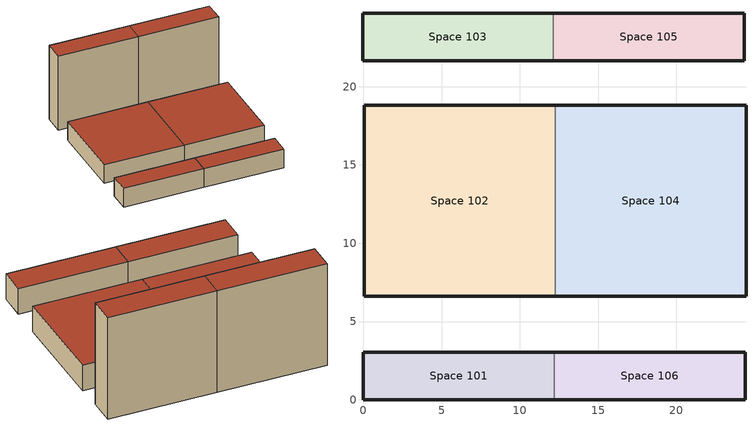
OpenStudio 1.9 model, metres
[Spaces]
Space 101
 floor ground: 12.19,3.05 12.19,0 0,0 0,3.05 z0
 wall outside: 12.19,3.05 0,3.05 0,0 12.19,0 z0:3.05
 wall to Space 106: 12.19,0 12.19,3.05 z0:3.05
 roof outside: 12.19,0 12.19,3.05 0,3.05 0,0 z3.05
Space 102
 floor ground: 12.25,18.81 12.25,6.62 0.06,6.62 0.06,18.81 z0
 wall outside: 12.25,18.81 0.06,18.81 0.06,6.62 12.25,6.62 z0:3.05
 wall to Space 104: 12.25,6.62 12.25,18.81 z0:3.05
 roof outside: 12.25,6.62 12.25,18.81 0.06,18.81 0.06,6.62 z3.05
Space 103
 floor ground: 12.14,24.7 12.14,21.65 -0.05,21.65 -0.05,24.7 z0
 wall outside: 12.14,24.7 -0.05,24.7 -0.05,21.65 12.14,21.65 z0:12.19
 wall to Space 105: 12.14,21.65 12.14,24.7 z0:12.19
 roof outside: 12.14,21.65 12.14,24.7 -0.05,24.7 -0.05,21.65 z12.19
Space 104
 floor ground: 24.44,18.81 24.44,6.62 12.25,6.62 12.25,18.81 z0
 wall outside: 12.25,6.62 24.44,6.62 24.44,18.81 12.25,18.81 z0:3.05
 roof outside: 24.44,6.62 24.44,18.81 12.25,18.81 12.25,6.62 z3.05
Space 105
 floor ground: 24.33,24.7 24.33,21.65 12.14,21.65 12.14,24.7 z0
 wall outside: 12.14,21.65 24.33,21.65 24.33,24.7 12.14,24.7 z0:12.19
 roof outside: 24.33,21.65 24.33,24.7 12.14,24.7 12.14,21.65 z12.19
Space 106
 floor ground: 24.38,3.05 24.38,0 12.19,0 12.19,3.05 z0
 wall outside: 12.19,0 24.38,0 24.38,3.05 12.19,3.05 z0:3.05
 roof outside: 24.38,0 24.38,3.05 12.19,3.05 12.19,0 z3.05
[Building]
Building 1: Space Type=189.1-2009 - Office - OpenOffice - CZ4-8; Default Construction Set=189.1-2009 - CZ5 - Office
[Site]
Site 1
[ClimateZones]
Climate Zone Institution Name 1=ASHRAE; Climate Zone Document Name 1=ANSI/ASHRAE Standard 169; Climate Zone Document Year 1=2006; Climate Zone Institution Name 2=CEC; Climate Zone Document Name 2=California Climate Zone Descriptions; Climate Zone Document Year 2=1995
[Construction]
ExtSlabCarpet 4in ClimateZone 1-8: MAT-CC05 4 HW CONCRETE, CP02 CARPET PAD
Interior Floor: F16 Acoustic tile, F05 Ceiling air space resistance, M11 100mm lightweight concrete
Interior Ceiling: M11 100mm lightweight concrete, F05 Ceiling air space resistance, F16 Acoustic tile
Exterior Door: F08 Metal surface, I01 25mm insulation board
Interior Window: Clear 3mm
Interior Door; Interior Partition: G05 25mm wood
ASHRAE 189.1-2009 ExtRoof IEAD ClimateZone 2-5: Roof Membrane, Roof Insulation [21], Metal Decking
ASHRAE 189.1-2009 ExtWindow ClimateZone 4-5: Theoretical Glass [207]
ASHRAE 189.1-2009 ExtWall Mass ClimateZone 5: 1IN Stucco, 8IN Concrete HW, Wall Insulation [40], 1/2IN Gypsum
Air Wall: Air Wall Material
[Material] Thermal Absorptance=0.9
Name | Roughness | Thickness {m} | Conductivity {W/m-K} | Density {kg/m3} | Specific Heat {J/kg-K} | Solar Absorptance | Visible Absorptance
MAT-CC05 4 HW CONCRETE | Rough | 0.1016 | 1.311 | 2240 | 836.8 | 0.85 | 0.85
1IN Stucco | Smooth | 0.0253 | 0.6918 | 1858 | 837 | 0.92 | 0.92
8IN Concrete HW | MediumRough | 0.2033 | 1.7296 | 2243 | 837 | 0.65 | 0.65
1/2IN Gypsum | Smooth | 0.0127 | 0.16 | 784.9 | 830 | 0.4 | 0.4
Roof Membrane | VeryRough | 0.0095 | 0.16 | 1121.29 | 1460 | 0.7 | 0.7
Metal Decking | MediumSmooth | 0.0015 | 45.006 | 7680 | 418.4 | 0.6 | 0.6
F16 Acoustic tile | MediumSmooth | 0.0191 | 0.06 | 368 | 590 | 0.3 | 0.3
M11 100mm lightweight concrete | MediumRough | 0.1016 | 0.53 | 1280 | 840 | 0.5 | 0.5
F08 Metal surface | Smooth | 0.0008 | 45.28 | 7824 | 500 | 0.7 | 0.7
I01 25mm insulation board | MediumRough | 0.0254 | 0.03 | 43 | 1210 | 0.6 | 0.6
G05 25mm wood | MediumSmooth | 0.0254 | 0.15 | 608 | 1630 | 0.5 | 0.5
Roof Insulation [21] | MediumRough | 0.2105 | 0.049 | 265 | 836.8 | 0.7 | 0.7
Wall Insulation [40] | MediumRough | 0.0794 | 0.0432 | 91 | 837 | 0.5 | 0.5
[Material:NoMass]
CP02 CARPET PAD: Roughness=Smooth; Thermal Resistance {m2-K/W}=0.1; Thermal Absorptance=0.9; Solar Absorptance=0.8; Visible Absorptance=0.8
[Material:AirGap]
F05 Ceiling air space resistance: Thermal Resistance {m2-K/W}=0.18
[WindowMaterial:Glazing] Optical Data Type=SpectralAverage; Thickness {m}=0.003; Back Side Solar Reflectance at Normal Incidence=0; Back Side Visible Reflectance at Normal Incidence=0; Infrared Transmittance at Normal Incidence=0; Dirt Correction Factor for Solar and Visible Transmittance=1; Solar Diffusing=No
Name | Solar Transmittance at Normal Incidence | Front Side Solar Reflectance at Normal Incidence | Visible Transmittance at Normal Incidence | Front Side Visible Reflectance at Normal Incidence | Front Side Infrared Hemispherical Emissivity | Back Side Infrared Hemispherical Emissivity | Conductivity {W/m-K}
Clear 3mm | 0.837 | 0.075 | 0.898 | 0.081 | 0.84 | 0.84 | 0.9
Theoretical Glass [207] | 0.3311 | 0.6189 | 0.44 | 0.51 | 0.9 | 0.9 | 0.0133
[DefaultConstructionSet]
189.1-2009 - CZ5 - Office: Default Exterior Surface Constructions=Default Surface Constructions 13; Default Interior Surface Constructions=Default Surface Constructions 14; Default Ground Contact Surface Constructions=Default Surface Constructions 15; Default Exterior SubSurface Constructions=Default Sub Surface Constructions 9; Default Interior SubSurface Constructions=Default Sub Surface Constructions 10; Interior Partition Construction=Interior Partition
[DefaultSurfaceConstructions]
Name | Floor Construction | Wall Construction | Roof Ceiling Construction
Default Surface Constructions 13 | ExtSlabCarpet 4in ClimateZone 1-8 | ASHRAE 189.1-2009 ExtWall Mass ClimateZone 5 | ASHRAE 189.1-2009 ExtRoof IEAD ClimateZone 2-5
Default Surface Constructions 14 | Interior Floor | Air Wall | Interior Ceiling
Default Surface Constructions 15 | ExtSlabCarpet 4in ClimateZone 1-8 | ExtSlabCarpet 4in ClimateZone 1-8 | ExtSlabCarpet 4in ClimateZone 1-8
[DefaultSubSurfaceConstructions]
Name | Fixed Window Construction | Operable Window Construction | Door Construction | Tubular Daylight Dome Construction | Tubular Daylight Diffuser Construction
Default Sub Surface Constructions 9 | ASHRAE 189.1-2009 ExtWindow ClimateZone 4-5 | ASHRAE 189.1-2009 ExtWindow ClimateZone 4-5 | Exterior Door | Interior Window | Interior Window
Default Sub Surface Constructions 10 | Interior Window | Interior Window | Interior Door
[Material:AirWall]
Air Wall Material
[SpaceType]
189.1-2009 - Office - OpenOffice - CZ4-8: Default Schedule Set=189.1-2009 - Office - OpenOffice - CZ4-8 Schedule Set; Design Specification Outdoor Air Object=189.1-2009 - Office - OpenOffice - CZ4-8 Ventilation; Standards Building Type=Office; Standards Space Type=OpenOffice
[DefaultScheduleSet]
189.1-2009 - Office - OpenOffice - CZ4-8 Schedule Set: Number of People Schedule=Office Work Occ; People Activity Level Schedule=Office Activity; Lighting Schedule=Office Bldg Light; Electric Equipment Schedule=Office Bldg Equip; Infiltration Schedule=Office Infil Quarter On
[Lights:Definition]
189.1-2009 - Office - OpenOffice - CZ4-8 Lights Definition: Design Level Calculation Method=Watts/Area; Watts per Space Floor Area {W/m2}=10.6563
[Lights]
189.1-2009 - Office - OpenOffice - CZ4-8 Lights: Lights Definition=189.1-2009 - Office - OpenOffice - CZ4-8 Lights Definition; Space or SpaceType=189.1-2009 - Office - OpenOffice - CZ4-8
[DesignSpecification:OutdoorAir]
189.1-2009 - Office - OpenOffice - CZ4-8 Ventilation: Outdoor Air Method=Sum; Outdoor Air Flow per Person {m3/s-person}=0.00943895
[People:Definition]
189.1-2009 - Office - OpenOffice - CZ4-8 People Definition: Number of People Calculation Method=People/Area; People per Space Floor Area {person/m2}=0.0565105; Fraction Radiant=0.3
[People]
189.1-2009 - Office - OpenOffice - CZ4-8 People: People Definition=189.1-2009 - Office - OpenOffice - CZ4-8 People Definition; Space or SpaceType=189.1-2009 - Office - OpenOffice - CZ4-8
[SpaceInfiltration:DesignFlowRate]
189.1-2009 - Office - OpenOffice - CZ4-8 Infiltration: Space or SpaceType=189.1-2009 - Office - OpenOffice - CZ4-8; Design Flow Rate Calculation Method=Flow/ExteriorArea; Flow per Exterior Surface Area {m3/s-m2}=0.000226568
[ElectricEquipment:Definition]
189.1-2009 - Office - OpenOffice - CZ4-8 Electric Equipment Definition: Design Level Calculation Method=Watts/Area; Watts per Space Floor Area {W/m2}=7.64238
[ElectricEquipment]
189.1-2009 - Office - OpenOffice - CZ4-8 Electric Equipment: Electric Equipment Definition=189.1-2009 - Office - OpenOffice - CZ4-8 Electric Equipment Definition; Space or SpaceType=189.1-2009 - Office - OpenOffice - CZ4-8
[BuildingStory]
Building Story 1: Nominal Z Coordinate {m}=0; Nominal Floor to Floor Height {m}=3.048
[Space] Building Story=Building Story 1
Name | Thermal Zone
Space 101 | Thermal Zone 3
Space 102 | Thermal Zone 5
Space 103 | Thermal Zone 2
Space 104 | Thermal Zone 4
Space 105 | Thermal Zone 6
Space 106 | Thermal Zone 1
[ThermalZone] Use Ideal Air Loads=No
Thermal Zone 1; Thermal Zone 2; Thermal Zone 3; Thermal Zone 4; Thermal Zone 5; Thermal Zone 6
[Sizing:Zone] Zone Cooling Design Supply Air Temperature {C}=14; Zone Heating Design Supply Air Temperature {C}=40; Zone Cooling Design Supply Air Humidity Ratio {kg-H2O/kg-air}=0.0085; Zone Heating Design Supply Air Humidity Ratio {kg-H2O/kg-air}=0.008; Cooling Design Air Flow Method=DesignDay; Heating Design Air Flow Method=DesignDay
Thermal Zone 1; Thermal Zone 2; Thermal Zone 3; Thermal Zone 4; Thermal Zone 5; Thermal Zone 6
[Schedule:Ruleset]
Name | Default Day Schedule | Summer Design Day Schedule | Winter Design Day Schedule
Office Bldg Light | Office Bldg Light Default Schedule | Office Bldg Light Summer Design Day | Office Bldg Light Winter Design Day
Office Activity | Office Activity Default Schedule | Office Activity Summer Design Day | Office Activity Winter Design Day
Office Infil Quarter On | Office Infil Quarter On Default Schedule | Office Infil Quarter On Summer Design Day | Office Infil Quarter On Winter Design Day
Office Bldg Equip | Office Bldg Equip Default Schedule | Office Bldg Equip Summer Design Day | Office Bldg Equip Winter Design Day
Office Work Occ | Office Bldg Occ Default Schedule | Office Bldg Occ Summer Design Day | Office Bldg Occ Winter Design Day
[Schedule:Day]
Office Bldg Light Default Schedule: 5, 0, 0.05, 7, 0, 0.1, 8, 0, 0.3, 17, 0, 0.9, 18, 0, 0.7, 20, 0, 0.5, 22, 0, 0.3, 23, 0, 0.1, 24, 0, 0.05
Office Bldg Light Summer Design Day; Office Infil Quarter On Rule 1 Day Schedule; Office Bldg Equip Summer Design Day: 24, 0, 1
Office Bldg Light Winter Design Day; Office Bldg Equip Winter Design Day; Office Bldg Occ Winter Design Day; Office Bldg Occ Rule 1 Day Schedule: 24, 0, 0
Office Bldg Light Rule 1 Day Schedule: 24, 0, 0.05
Office Bldg Light Rule 2 Day Schedule: 6, 0, 0.05, 8, 0, 0.1, 14, 0, 0.5, 17, 0, 0.15, 24, 0, 0.05
Office Activity Default Schedule; Office Activity Summer Design Day; Office Activity Winter Design Day: 24, 0, 132
Office Infil Quarter On Default Schedule; Office Infil Quarter On Summer Design Day: 6, 0, 1, 22, 0, 0.25, 24, 0, 1
Office Infil Quarter On Winter Design Day; Office Infil Quarter On Rule 2 Day Schedule: 6, 0, 1, 18, 0, 0.25, 24, 0, 1
Office Bldg Equip Default Schedule: 8, 0, 0.4, 12, 0, 0.9, 13, 0, 0.8, 17, 0, 0.9, 18, 0, 0.8, 20, 0, 0.6, 22, 0, 0.5, 24, 0, 0.4
Office Bldg Equip Rule 1 Day Schedule: 24, 0, 0.3
Office Bldg Equip Rule 2 Day Schedule: 6, 0, 0.3, 8, 0, 0.4, 14, 0, 0.5, 17, 0, 0.35, 24, 0, 0.3
Office Bldg Occ Default Schedule: 6, 0, 0, 7, 0, 0.1, 8, 0, 0.2, 12, 0, 0.85, 13, 0, 0.5, 17, 0, 0.85, 18, 0, 0.7, 20, 0, 0.4, 22, 0, 0.1, 24, 0, 0.05
Office Bldg Occ Summer Design Day: 6, 0, 0, 22, 0, 1, 24, 0, 0.05
Office Bldg Occ Rule 2 Day Schedule: 6, 0, 0, 8, 0, 0.1, 14, 0, 0.4, 17, 0, 0.1, 24, 0, 0
[Schedule:Rule] Apply Monday=No; Apply Tuesday=No; Apply Wednesday=No; Apply Thursday=No; Apply Friday=No; Date Specification Type=DateRange; Start Month=1; Start Day=1; End Month=12; End Day=31
Name | Schedule Ruleset | Rule Order | Day Schedule | Apply Sunday | Apply Saturday
Office Bldg Light Rule 1 | Office Bldg Light | 0 | Office Bldg Light Rule 1 Day Schedule | Yes | No
Office Bldg Light Rule 2 | Office Bldg Light | 1 | Office Bldg Light Rule 2 Day Schedule | No | Yes
Office Infil Quarter On Rule 1 | Office Infil Quarter On | 0 | Office Infil Quarter On Rule 1 Day Schedule | Yes | No
Office Infil Quarter On Rule 2 | Office Infil Quarter On | 1 | Office Infil Quarter On Rule 2 Day Schedule | No | Yes
Office Bldg Equip Rule 1 | Office Bldg Equip | 0 | Office Bldg Equip Rule 1 Day Schedule | Yes | No
Office Bldg Equip Rule 2 | Office Bldg Equip | 1 | Office Bldg Equip Rule 2 Day Schedule | No | Yes
Office Work Occ Rule 1 | Office Work Occ | 0 | Office Bldg Occ Rule 1 Day Schedule | Yes | No
Office Work Occ Rule 2 | Office Work Occ | 1 | Office Bldg Occ Rule 2 Day Schedule | No | Yes
